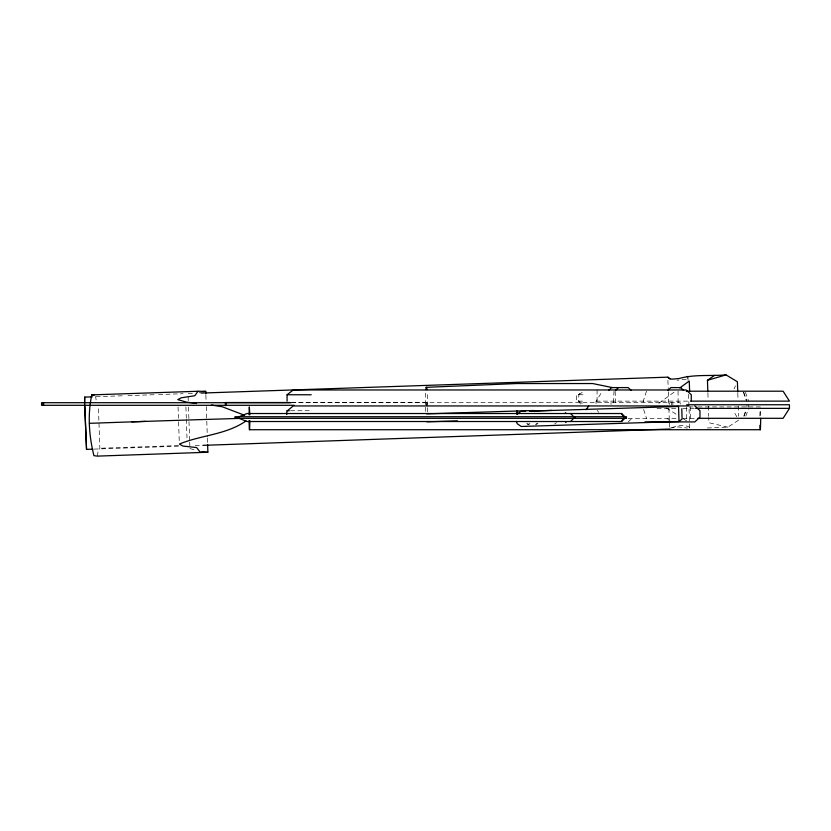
<?xml version="1.0" encoding="UTF-8"?>
<svg xmlns="http://www.w3.org/2000/svg" width="831" height="831" viewBox="0 0 831 831"><rect width="100%" height="100%" fill="white"/><g stroke="black" fill="none" stroke-linecap="round" stroke-linejoin="round"><path stroke-width="0.62" stroke-dasharray="4.16 3.12" d="M759.877 415.978L760.095 408.011M425.628 393.136L425.503 406.047M427.29 411.916L427.394 407.221M427.414 406.047L427.29 393.136M613.579 402.526L613.964 391.401M689.657 428.007L689.013 407.024M426.802 405.725L427.082 402.526M97.549 456.115L97.944 451.721L99.855 448.252L98.349 405.061M646.508 391.204L643.267 401.134L643.267 403.544M743.776 416.092L745.729 410.576M744.192 416.092L746.155 410.576M745.843 416.092L748.679 408.364M734.033 388.97L735.466 385.875M580.495 404.022L578.781 401.144L578.781 394.756L580.495 391.879M596.087 403.544L596.087 401.134L602.413 391.204M687.414 378.604L687.995 377.887L688.078 380.411M535.486 424.651L537.055 423.156M536.431 424.62L538 423.124M628.194 421.919L631.996 418.305M528.049 424.828L529.97 423.322M554.547 424.049L556.51 422.543M658.9 403.264L674.606 391.765M578.781 394.756L583.809 391.339M707.368 427.986L727.852 427.165L738.738 420.06M670.191 428.1L677.971 426.905L687.497 428.048M671.822 427.674C677.327 425.763 684.495 424.277 689.72 427.29M199.035 392.897L202.681 391.609M686.198 379.227L677.005 380.234M96.147 396.699L122.895 395.774M158.648 394.548L183.059 393.707M188.201 393.52L194.62 393.302M178.52 445.572L99.855 448.252M94.163 449.104L178.468 446.205M195.171 445.624L201.59 445.395M127.995 395.608L154.784 394.683M582.853 394.756L576.517 394.756L576.517 401.144L582.853 401.144M596.087 401.134L690.353 401.134M291.38 402.526L427.394 402.526M291.639 402.703L680.225 402.703L680.225 405.299M689.117 406.93L696.897 406.93M697.926 406.93L760.427 406.93M657.061 408.364L677.816 408.364M682.905 408.364L695.412 408.364M290.507 410.732L310.202 410.732M628.163 418.305L678.449 418.305M682.781 418.305L696.253 418.305M727.852 427.165L708.936 422.74L708.75 417.598M189.925 448.595L196.126 450.184M666.327 407.979L676.943 414.721M683.321 418.762L686.499 420.777M578.781 401.144L582.811 403.887M527.592 423.446L529.243 424.849M526.646 423.478L528.298 424.88M667.096 418.305L670.897 421.919M597.354 410.348L598.621 412.342M734.884 413.381L736.806 416.715M745.428 392.305L748.679 401.134M743.797 392.305L746.944 401.134M743.392 392.305L746.508 401.134M643.63 409.465L646.508 418.305M95.596 396.449L96.126 399.888M615.158 391.401L615.532 402.526M426.074 402.526L426.355 405.725M737.793 393.24L738.021 399.628M738.24 406.016L738.603 416.227M707.898 393.156L708.126 399.586M708.344 406.016L708.708 416.31M690.166 406.754L690.665 420.901M688.567 394.351L688.972 405.757M667.916 380.349L668.269 390.528M668.311 391.806L668.851 407.086M668.893 408.364L669.609 428.744M205.87 395.161L206.098 401.498M206.275 406.567L207.335 436.971M207.376 438.238L207.563 443.307M188.118 396.761L188.253 400.646M188.481 407.128L189.655 440.814M189.707 442.113L189.842 445.998M185.926 407.003L186.31 418.107M186.352 419.343L187.006 437.854M178.063 407.045L178.447 418.149M178.582 421.857L179.319 442.83M425.524 407.221L425.628 411.916M760.645 411.283L760.697 415.978M748.679 404.749L748.679 407.159M746.944 404.749L746.944 407.159M686.676 407.169L686.676 420.683M678.086 391.193L678.086 403.482M672.871 402.703L672.871 405.299M671.635 402.703L671.635 405.299M669.422 402.703L669.422 404.427M611.034 402.703L611.034 404.427M597.073 389.968L597.073 403.482"/><path stroke-width="1.25" d="M92.334 396.834L84.71 397.093L84.648 402.775L86.538 449.374L92.895 449.156M249.071 414.804L249.331 406.93L249.861 414.804M249.882 420.673L249.601 429.72M760.729 418.325L760.427 429.72L249.331 429.72L249.051 420.673M84.585 401.809L84.71 397.093M226.292 402.526L225.575 405.725L225.294 402.526L289.79 402.526M425.929 389.656L426.137 387.329L516.924 383.538L592.638 383.538L612.395 387.589M201.05 393.084L667.885 377.16C669.516 380.536 675.582 378.521 678.927 378.583C694.124 374.147 710.287 376.235 726.014 374.885L737.388 381.751L737.751 391.962M205.828 393.894L205.735 391.359L197.975 391.266L91.794 394.881C87.484 414.846 89 435.984 93.924 455.689L97.549 456.115L207.137 452.272L207.875 452.178L207.605 444.575M621.484 421.514L624.351 416.726L624.351 418.325L623.873 417.526M686.718 404.749L789.45 404.749L789.45 408.364L783.124 418.305L697.926 418.305M586.094 409.776L588.743 405.944M197.975 391.266L194.828 395.733L181.21 397.81L177.803 399.638L186.622 402.162L196.594 403.45M570.533 421.514L575.322 416.726L575.322 418.325L574.522 417.526M608.604 390.477L611.637 387.589L628.194 387.589L631.238 390.477M615.418 390.477L618.451 387.589M667.854 390.477L670.897 387.589L680.641 387.589L683.674 390.477M287.391 410.732L293.25 405.944L688.754 405.944M526.49 426.313L679.01 421.514L682.095 419.032L681.773 408.769M287.069 401.144L287.069 394.756L293.25 389.968L686.157 389.968L691.278 394.756L691.278 401.144M679.841 387.932L689.263 381.034L689.626 391.318M707.856 391.868L707.451 380.297L714.535 375.352M246.038 420.933C226.022 434.914 201.164 434.987 179.361 444.066L182.903 446.05L196.646 447.566L200.115 452.085L207.875 452.178M234.986 418.325L236.991 417.526L247.025 421.514L621.65 421.514L625.639 417.526L626.439 418.325L626.439 416.726L234.986 416.726L234.986 418.325L626.439 418.325M239.224 416.632L247.025 413.526L621.65 413.526L624.839 416.726M707.451 380.297L726.014 374.885M202.681 391.609L205.735 391.359M89.416 423.322L145.809 421.379A294.195 3.168 -2 0 1 239.411 418.429M202.878 445.354L669.661 429.045M131.786 421.847L145.809 421.379M426.677 413.859L533.647 410.493M529.472 411.096L552.106 410.379M525.649 411.293L520.777 411.438L516.924 414.44L516.851 411.023M530.074 411.148L678.543 406.484L679.01 421.514M565.246 412.914L565.849 412.903M426.926 421.836L457.351 420.881M565.537 422.21L566.14 422.19M526.116 426.324L521.245 426.48L517.214 423.727L516.383 421.431M426.137 387.329L426.781 387.329L426.978 389.656M686.25 391.204L783.124 391.204L789.45 401.134L690.54 401.134M287.069 394.756L311.23 394.756M291.058 402.703L41.55 402.703L41.55 405.299L294.236 405.299M695.62 408.364L789.45 408.364M289.271 410.732L286.809 410.732L286.809 414.565M644.981 421.919L694.83 421.919L699.972 417.12L699.972 410.732L694.83 405.944M91.794 394.881L94.204 395.078M211.417 405.04L222.272 406.764L244.678 415.313M202.328 451.784L204.81 452.428M670.118 378.874L667.895 377.212M687.175 376.422L687.881 377.108M570.533 413.526L573.722 416.726M621.484 413.526L623.271 416.528M86.538 449.374L84.71 405.414M759.939 425.368L760.157 429.72M517.453 411.002L517.557 414.43M43.576 402.703L43.576 405.299M43.17 402.703L43.17 405.299"/></g></svg>
